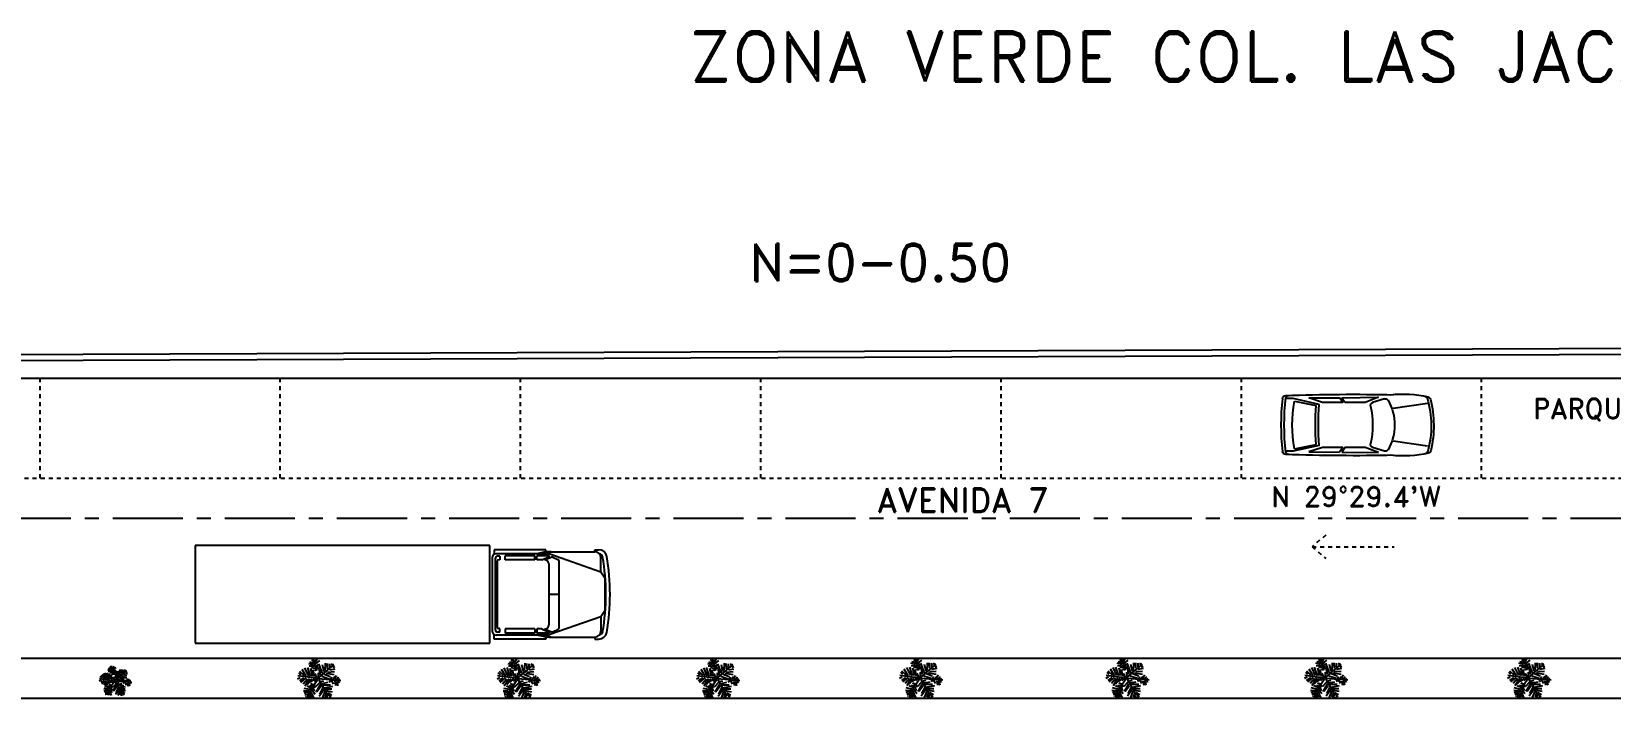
# Model space of a CAD drawing. Header units: millimetres. Extents: x 1590 to 1932, y -48 to 167.
# Drawn here: x 1648.31 to 1687.74, y 119.35 to 136.27 of the extents above; entities that cross this region are included whole.
import ezdxf
from ezdxf.enums import TextEntityAlignment as Align

# ---------------------------------------------------------------- set-up
doc = ezdxf.new("R2010")
doc.units = ezdxf.units.MM
doc.header["$LTSCALE"] = 0.1
doc.header["$MEASUREMENT"] = 0
doc.linetypes.add('CENTERX2', pattern=[4, 2.5, -0.5, 0.5, -0.5])
doc.linetypes.add('DASHED', pattern=[0.75, 0.5, -0.25])
doc.layers.get('0').update_dxf_attribs({"linetype": 'CONTINUOUS'})
for name, color, linetype in [('_KTI_CONTROL', 7, 'CONTINUOUS'), ('A-FURN-PLNT', 1, 'CONTINUOUS'), ('C-PRKG-CARS', 1, 'CONTINUOUS'), ('CUADRO1', 3, 'CONTINUOUS'), ('P-FIXT', 1, 'CONTINUOUS'), ('PARED', 4, 'CONTINUOUS'), ('PAREDES', 3, 'CONTINUOUS'), ('TERRENO', 4, 'CONTINUOUS'), ('TEXT', 3, 'CONTINUOUS')]:
    doc.layers.add(name, color=color, linetype=linetype)
doc.styles.add('ATT', font='txt')
doc.styles.add('ROMAND', font='romand.shx')

# ---------------------------------------------------------------- blocks, each defined once
blk = doc.blocks.new('02PVAN03')
at = {"color": 0, "linetype": 'ByBlock'}
for p, q in [((-408, 48), (-408, -48)), ((-118, 48), (-408, 48)), ((-118, -48), (-118, 48)), ((-116, 36), (-116, -36)), ((-63, 44), (-114, 44)), ((-114, 44), (-114, 40)), ((-112.9, 35), (-112.9, -34.5)), ((-60.9, 40), (-112, 40)), ((-111.1, 32.3), (-111.1, -31.8)), ((-108.4, 37.7), (-110.2, 37.7)), ((-108.4, 34.1), (-109.3, 34.1)), ((-108.4, 37.7), (-108.4, 34.1)), ((-103, 34), (-103, 38)), ((-74, 38), (-103, 38)), ((-74, 34), (-103, 34)), ((-74, 34), (-74, 38)), ((-63.6, 41.9), (-72, 40)), ((-60.4, 38), (-72, 38)), ((-72, 34), (-72, 38)), ((-67, 34), (-72, 34)), ((-67, 34), (-60.2, 37)), ((-64, 34), (-57.8, 36.7)), ((-63, 42), (-63, 44)), ((-58, 42), (-62.3, 42)), ((-60, 42), (-15, 42)), ((-9, 22), (-59.2, 39.6)), ((-56.2, 36.7), (-51.2, 34.5)), ((-50, -32.7), (-50, 32.7)), ((-15, 42), (-15, 44)), ((-15, 44), (-11.1, 44)), ((-9, 22), (-9, 36)), ((-60, 30), (-60, -30)), ((-5, 16), (-9, 22)), ((-5, 16), (-5, -16)), ((-50, 0), (-60, 0)), ((-9, -22), (-59.2, -39.6)), ((-5, -16), (-9, -22)), ((-9, -22), (-9, -36)), ((-114, -44), (-114, -40)), ((-63, -44), (-114, -44)), ((-60.9, -40), (-112, -40)), ((-108.4, -37.2), (-110.2, -37.2)), ((-108.4, -33.6), (-109.3, -33.6)), ((-108.4, -37.2), (-108.4, -33.6)), ((-103, -34), (-103, -38)), ((-74, -34), (-103, -34)), ((-74, -38), (-103, -38)), ((-74, -34), (-74, -38)), ((-67, -34), (-72, -34)), ((-72, -34), (-72, -38)), ((-60.4, -38), (-72, -38)), ((-63.6, -41.9), (-72, -40)), ((-67, -34), (-60.2, -37)), ((-64, -34), (-57.8, -36.7)), ((-63, -42), (-63, -44)), ((-58, -42), (-62.3, -42)), ((-60, -42), (-15, -42)), ((-56.2, -36.7), (-51.2, -34.5)), ((-15, -42), (-15, -44)), ((-15, -44), (-11.1, -44)), ((-408, -48), (-118, -48))]:
    blk.add_line(p, q, dxfattribs=at)
for centre, radius, start, end in [((-112, 36), 4, 90, 180), ((-110.2, 35), 2.7, 90, 180), ((-109.3, 32.3), 1.8, 90, 180), ((-64, 30), 4, 0, 90), ((-62.3, 36), 6, 90, 102.5288), ((-60.9, 36), 4, 64.6538, 90), ((-60.4, 37.5), 0.5, 293.9625, 90), ((-57, 34.8), 2, 66.8014, 113.1986), ((-52, 32.7), 2, 0, 66.8014), ((-15, 36), 6, 0, 90), ((-11.1, 36), 8, 9.8947, 90), ((-11.1, 36), 4, 9.8947, 80.8952), ((-217.5, 0), 213.5, 350.009, 9.991), ((-217.5, 0), 217.5, 350.1053, 9.8947), ((-64, -30), 4, 270, 0), ((-112, -36), 4, 180, 270), ((-110.2, -34.5), 2.7, 180, 270), ((-109.3, -31.8), 1.8, 180, 270), ((-62.3, -36), 6, 257.4712, 270), ((-60.9, -36), 4, 270, 295.3462), ((-60.4, -37.5), 0.5, 270, 66.0375), ((-57, -34.8), 2, 246.8014, 293.1986), ((-52, -32.7), 2, 293.1986, 0), ((-15, -36), 6, 270, 0), ((-11.1, -36), 8, 270, 350.1053), ((-11.1, -36), 4, 279.1048, 350.1053)]:
    blk.add_arc(centre, radius, start, end, dxfattribs=at)
blk = doc.blocks.new('15PTOI01')
at = {"color": 0, "linetype": 'ByBlock'}
for p, q in [((0, -8.5), (0, 8.5)), ((2, 10.5), (6, 10.5)), ((8, 8.5), (8, -8.5)), ((9.5, 4.375), (9.5, -4.375)), ((11.25, 4.375), (9.5, 4.375)), ((6, -10.5), (2, -10.5)), ((11.25, -4.375), (9.5, -4.375))]:
    blk.add_line(p, q, dxfattribs=at)
for centre, radius, start, end in [((2, 8.5), 2, 90, 180), ((6, 8.5), 2, 0, 90), ((17.766404, -2.827313), 9.712715, 75.184599, 132.137709), ((13.6875, -12.03125), 19.717859, 49.950272, 70.559965), ((23.458333, 0), 4.229167, 313.602819, 46.397181), ((2, -8.5), 2, 180, 270), ((6, -8.5), 2, 270, 0), ((17.766404, 2.827313), 9.712715, 227.862291, 284.815401), ((13.6875, 12.03125), 19.717859, 289.440035, 310.049728)]:
    blk.add_arc(centre, radius, start, end, dxfattribs=at)
at = {"color": 0, "linetype": 'ByBlock', "style": 'ATT'}
for tag, p, flags in [('ROOM_NUMBER', (0, -32), 1), ('ITEM', (0, -23), 3)]:
    blk.add_attdef(tag, p, '', height=6, dxfattribs=dict(at, flags=flags))
blk = doc.blocks.new('ss1')
at = {"layer": '_KTI_CONTROL', "color": 1}
for points in [[(0.141, 0.122, 0), (0.141, 0.122, 0), (0.141, 0.122, 0), (0.141, 0.122, 0), (0.141, 0.122, 0)], [(0.141, 0.122, 0), (0.141, 0.122, 0), (0.141, 0.122, 0), (0.141, 0.122, 0), (0.141, 0.122, 0), (0.141, 0.122, 0), (0.141, 0.122, 0), (0.141, 0.122, 0), (0.141, 0.122, 0), (0.141, 0.122, 0), (0.141, 0.122, 0)]]:
    blk.add_polyline3d(points, dxfattribs=at)
at = {"layer": '_KTI_CONTROL'}
for points in [[(0.141, 0.122, 0), (0.141, 0.122, 0), (0.141, 0.122, 0), (0.141, 0.122, 0)], [(0.141, 0.122, 0), (0.141, 0.122, 0)]]:
    blk.add_polyline3d(points, dxfattribs=at)
at = {"layer": 'P-FIXT', "xscale": 0.0254, "yscale": 0.0254, "zscale": 0.0254}
blk.add_blockref('15PTOI01', (17.719, 12.528), dxfattribs=at)
blk = doc.blocks.new('12PPLT13')
at = {"color": 0, "linetype": 'ByBlock'}
for p, q in [((-0.313, 0.348), (-0.334, 0.395)), ((-0.264, 0.301), (-0.264, 0.385)), ((-0.213, 0.267), (-0.209, 0.393)), ((-0.154, 0.223), (-0.166, 0.397)), ((-0.091, 0.16), (-0.004, 0.385)), ((0.072, 0.374), (-0.032, 0.463)), ((0.082, 0.423), (0.032, 0.506)), ((0.043, 0.216), (0.118, 0.512)), ((0.114, 0.402), (0.206, 0.423)), ((0.114, 0.362), (0.232, 0.388)), ((0.125, 0.441), (0.165, 0.477)), ((0.007, 0.034), (-0.532, -0.012)), ((-0.461, 0.009), (-0.508, 0.027)), ((-0.421, 0.013), (-0.475, 0.073)), ((-0.38, 0.017), (-0.429, 0.11)), ((-0.269, 0.244), (-0.391, 0.267)), ((-0.34, 0.304), (-0.387, 0.319)), ((-0.335, 0.019), (-0.382, 0.08)), ((-0.209, 0.188), (-0.374, 0.2)), ((0.018, 0.032), (-0.372, 0.365)), ((-0.181, 0.16), (-0.372, 0.13)), ((-0.289, 0.021), (-0.311, 0.073)), ((-0.134, 0.14), (-0.275, 0.084)), ((-0.079, 0.089), (-0.252, 0.031)), ((-0.006, 0.006), (-0.224, -0.376)), ((-0.13, 0.192), (-0.091, 0.357)), ((-0.044, 0.117), (-0.012, 0.275)), ((0.039, 0.256), (-0.007, 0.309)), ((0.003, 0.07), (0.003, 0.172)), ((0.007, 0.034), (0.279, -0.377)), ((0.05, 0.305), (0.011, 0.37)), ((0.018, 0.032), (0.492, 0.097)), ((0.039, 0.054), (0.078, 0.153)), ((0.055, 0.031), (0.118, -0.029)), ((0.064, 0.226), (0.1, 0.238)), ((0.078, 0.277), (0.167, 0.287)), ((0.092, 0.327), (0.224, 0.327)), ((0.095, 0.074), (0.13, 0.239)), ((0.098, 0.026), (0.204, -0.048)), ((0.145, 0.085), (0.185, 0.271)), ((0.161, 0.022), (0.271, -0.115)), ((0.189, 0.085), (0.26, 0.294)), ((0.213, 0.031), (0.327, -0.151)), ((0.236, 0.093), (0.327, 0.286)), ((0.264, 0.022), (0.367, -0.096)), ((0.292, 0.089), (0.393, 0.247)), ((0.303, 0.05), (0.433, -0.057)), ((0.346, 0.104), (0.445, 0.2)), ((0.361, 0.05), (0.457, -0.021)), ((0.421, 0.117), (0.472, 0.168)), ((0.436, 0.054), (0.5, 0.022)), ((-0.464, -0.026), (-0.49, -0.07)), ((-0.421, -0.026), (-0.454, -0.137)), ((-0.382, -0.03), (-0.4, -0.134)), ((-0.306, -0.009), (-0.35, -0.098)), ((-0.13, -0.183), (-0.335, -0.147)), ((-0.173, -0.254), (-0.323, -0.28)), ((-0.158, -0.214), (-0.316, -0.214)), ((-0.217, -0.308), (-0.308, -0.359)), ((-0.237, -0.352), (-0.292, -0.411)), ((-0.106, -0.115), (-0.28, -0.115)), ((-0.252, -0.011), (-0.278, -0.054)), ((-0.083, -0.08), (-0.224, -0.053)), ((-0.177, -0.333), (-0.151, -0.423)), ((-0.145, -0.277), (-0.083, -0.43)), ((-0.048, -0.037), (-0.126, -0.017)), ((-0.126, -0.237), (-0.012, -0.395)), ((-0.098, -0.19), (-0.02, -0.336)), ((-0.059, -0.151), (0.039, -0.286)), ((-0.04, -0.104), (0.067, -0.289)), ((-0.019, -0.066), (0.075, -0.164)), ((0.165, -0.23), (0.092, -0.334)), ((0.109, -0.131), (0.095, -0.185)), ((0.139, -0.18), (0.104, -0.269)), ((0.12, -0.114), (0.189, -0.092)), ((0.189, -0.273), (0.121, -0.427)), ((0.153, -0.15), (0.217, -0.147)), ((0.178, -0.194), (0.275, -0.148)), ((0.206, -0.308), (0.178, -0.423)), ((0.206, -0.23), (0.342, -0.202)), ((0.232, -0.33), (0.222, -0.423)), ((0.232, -0.269), (0.356, -0.266)), ((0.253, -0.287), (0.342, -0.316)), ((0.275, -0.348), (0.328, -0.352)), ((-0.233, -0.408), (-0.241, -0.43)), ((-0.201, -0.38), (-0.181, -0.443)), ((0.261, -0.377), (0.267, -0.423)), ((0.293, -0.395), (0.311, -0.401))]:
    blk.add_line(p, q, dxfattribs=at)
at = {"color": 0, "linetype": 'ByBlock', "style": 'ATT'}
for tag, p, flags in [('ITEM', (-1, -3.25), 3), ('ROOM_NUMBER', (-1, -4.583), 1)]:
    blk.add_attdef(tag, p, '', height=1, dxfattribs=dict(at, flags=flags))
blk = doc.blocks.new('02PCAR01')
at = {"color": 0, "linetype": 'ByBlock'}
for p, q in [((-138, 26), (-145, 26)), ((-112.5, 20.2), (-138, 26)), ((-136.9, 23.5), (-115.6, 19.3)), ((-122.9, 26.6), (-92.5, 26.8)), ((-109.3, 22.1), (-122.9, 26.6)), ((-89.4, 22.1), (-109.3, 22.1)), ((-89.4, 22.1), (-92.5, 26.8)), ((-90.4, 26.9), (-54.3, 27.3)), ((-87.2, 22.1), (-90.4, 26.9)), ((-67.5, 22.1), (-87.2, 22.1)), ((-54.3, 27.3), (-67.5, 22.1)), ((-48.3, 25.7), (-60, 22.2)), ((-6, 21), (-40, 16)), ((-138, -26), (-145, -26)), ((-112.5, -20.1), (-138, -26)), ((-136.9, -23.4), (-115.6, -19.1)), ((-109.3, -21.9), (-122.9, -26.5)), ((-122.9, -26.5), (-92.5, -26.7)), ((-89.4, -21.9), (-109.3, -21.9)), ((-89.4, -21.9), (-92.5, -26.7)), ((-87.2, -21.9), (-90.4, -26.7)), ((-90.4, -26.7), (-54.3, -27.2)), ((-67.5, -21.9), (-87.2, -21.9)), ((-54.3, -27.2), (-67.5, -21.9)), ((-48.3, -25.5), (-60, -22)), ((-6, -21), (-40, -16))]:
    blk.add_line(p, q, dxfattribs=at)
for centre, radius, start, end in [((110.9, 0.1), 260.7, 174.2342, 185.7658), ((-145.4, 25.9), 3.14, 92.1119, 173.4899), ((111.9, 0.1), 258.8, 174.0142, 185.9858), ((-77.2, -1914.3), 1944.6, 88.8902, 92.0123), ((-141.6, 24.6), 4.6, 94.3987, 147.5288), ((-8, 0.1), 131.1, 169.6897, 190.3103), ((146, 0.1), 262.3, 175.7971, 184.2029), ((147.7, 0.1), 261, 175.5919, 184.4407), ((-59.1, 19.3), 3, 106.7984, 193.6631), ((-142.7, 0.1), 82.7, 347.0683, 12.9317), ((-47.5, 22.9), 3, 31.1455, 106.7984), ((-87.1, 0.1), 48.7, 330.0774, 29.9226), ((-30, -77.7), 108.3, 76.6607, 96.5655), ((-8.9, 25.3), 3.14, 17.8179, 78.3942), ((-95.5, 0.9), 93.1, 343.0347, 15.8141), ((-5.8, 24.6), 3.14, 14.3452, 76.6607), ((-111.8, 0.9), 111.8, 346.3976, 12.667), ((-145.4, -25.7), 3.14, 186.5101, 267.8881), ((-141.6, -24.4), 4.6, 212.4712, 265.6013), ((-77.2, 1914.5), 1944.6, 267.9877, 271.1098), ((-59.1, -19.1), 3, 166.3369, 253.2016), ((-47.5, -22.7), 3, 253.2016, 328.8545), ((-30, 77.9), 108.3, 263.4345, 283.1156), ((-9.4, -25.2), 3.14, 281.3249, 340.8826), ((-6.2, -24.5), 3.14, 283.1156, 344.5941)]:
    blk.add_arc(centre, radius, start, end, dxfattribs=at)

msp = doc.modelspace()

# ---------------------------------------------------------------- linework, layer by layer
at = {"layer": 'PARED', "color": 4}
for p, q in [((1624.4533, 127.6057), (1774.5202, 127.6057)), ((1630.7358, 120.6058), (1756.5202, 120.6058))]:
    msp.add_line(p, q, dxfattribs=at)
at = {"layer": 'PARED', "color": 2}
msp.add_line((1634.6358, 119.6058), (1756.5202, 119.6058), dxfattribs=at)
at = {"layer": 'PARED', "color": 3}
msp.add_line((1650.6108, 119.6058), (1651.9108, 119.6058), dxfattribs=at)
at = {"layer": 'PAREDES', "color": 8, "linetype": 'DASHED'}
for p, q in [((1648.5202, 125.1057), (1648.5202, 127.6057)), ((1654.5202, 125.1057), (1654.5202, 127.6057)), ((1660.5202, 125.1057), (1660.5202, 127.6057)), ((1666.5202, 125.1057), (1666.5202, 127.6057)), ((1672.5202, 125.1057), (1672.5202, 127.6057)), ((1678.5202, 125.1057), (1678.5202, 127.6057)), ((1684.5202, 125.1057), (1684.5202, 127.6057)), ((1630.7358, 125.1057), (1756.5202, 125.1057))]:
    msp.add_line(p, q, dxfattribs=at)
at = {"layer": 'PAREDES', "color": 1, "linetype": 'CENTERX2', "ltscale": 7}
msp.add_line((1630.7358, 124.1058), (1774.5202, 124.1058), dxfattribs=at)
at = {"layer": 'PAREDES', "color": 2, "linetype": 'DASHED'}
msp.add_line((1680.284, 123.3938), (1680.6274, 123.1031), dxfattribs=at)
msp.add_lwpolyline([(1680.6274, 123.6845), (1680.284, 123.3938), (1682.3314, 123.3938)], dxfattribs=at)
at = {"layer": 'TERRENO', "color": 5, "linetype": 'Continuous'}
msp.add_line((1624.4523, 128.1057), (1776.0202, 128.6965), dxfattribs=at)
at = {"layer": 'TERRENO', "color": 2, "linetype": 'Continuous'}
msp.add_line((1624.7172, 127.9568), (1776.0208, 128.5465), dxfattribs=at)

# ---------------------------------------------------------------- block references
at = {"color": 1, "linetype": 'Continuous', "rotation": 270}
for p in [(1639.0565, 135.6735), (1659.0565, 135.6735), (1669.0565, 135.6735), (1674.0565, 135.6735)]:
    msp.add_blockref('ss1', p, dxfattribs=at)
at = {"color": 1, "linetype": 'Continuous', "xscale": -1, "rotation": 90}
for p in [(1657.2651, 135.6735), (1682.2651, 135.6735), (1692.2651, 135.6735)]:
    msp.add_blockref('ss1', p, dxfattribs=at)
at = {"layer": 'A-FURN-PLNT', "color": 8}
for p, xscale, yscale, zscale in [((1650.3942, 120.0138), -0.7875000000000512, 0.7874999999999992, 0.7875000000000001), ((1655.4766, 120.0627), -1.050000000000068, 1.049999999999999, 1.05), ((1660.4575, 120.0627), -1.050000000000068, 1.049999999999999, 1.05), ((1665.4384, 120.0627), -1.050000000000068, 1.049999999999999, 1.05), ((1670.5097, 120.0756), -1.050000000000068, 1.049999999999999, 1.05), ((1675.6613, 120.0756), -1.050000000000068, 1.049999999999999, 1.05), ((1680.6217, 120.0756), -1.050000000000068, 1.049999999999999, 1.05), ((1685.6939, 120.0756), -1.050000000000068, 1.049999999999999, 1.05)]:
    msp.add_blockref('12PPLT13', p, dxfattribs=dict(at, xscale=xscale, yscale=yscale, zscale=zscale))
at = {"layer": 'C-PRKG-CARS', "color": 8, "xscale": -0.02539999999999054, "yscale": 0.02539999999999765, "zscale": 0.0254, "rotation": 180}
msp.add_blockref('02PCAR01', (1683.3225, 126.4396), dxfattribs=at)
at = {"layer": 'C-PRKG-CARS', "xscale": 0.02539999999999054, "yscale": 0.02539999999999054, "zscale": 0.02539999999999054}
msp.add_blockref('02PVAN03', (1662.7535, 122.2019), dxfattribs=at)

# ---------------------------------------------------------------- texts
at = {"layer": 'CUADRO1', "color": 2, "style": 'ROMAND'}
msp.add_text("N 29%%D29.4'W", height=0.5, dxfattribs=at).set_placement((1681.3845, 124.3967), align=Align.CENTER)
at = {"layer": 'TEXT', "style": 'ROMAND'}
for s, height, p in [('ZONA VERDE COL. LAS JACARANDAS', 1.25, (1664.7272, 135.0228)), ('AVENIDA 7', 0.6, (1669.4204, 124.255))]:
    msp.add_text(s, height=height, dxfattribs=at).set_placement(p)
at = {"layer": 'TEXT', "color": 2, "style": 'ROMAND'}
for s, height, p in [('N=0-0.50', 0.9375, (1666.2299, 130.0314)), ('PARQUEO COMUN AUXILIAR PARA DUEÑOS DE LOCALES', 0.5, (1685.8049, 126.5997))]:
    msp.add_text(s, height=height, dxfattribs=at).set_placement(p)

doc.saveas('drawing.dxf')
